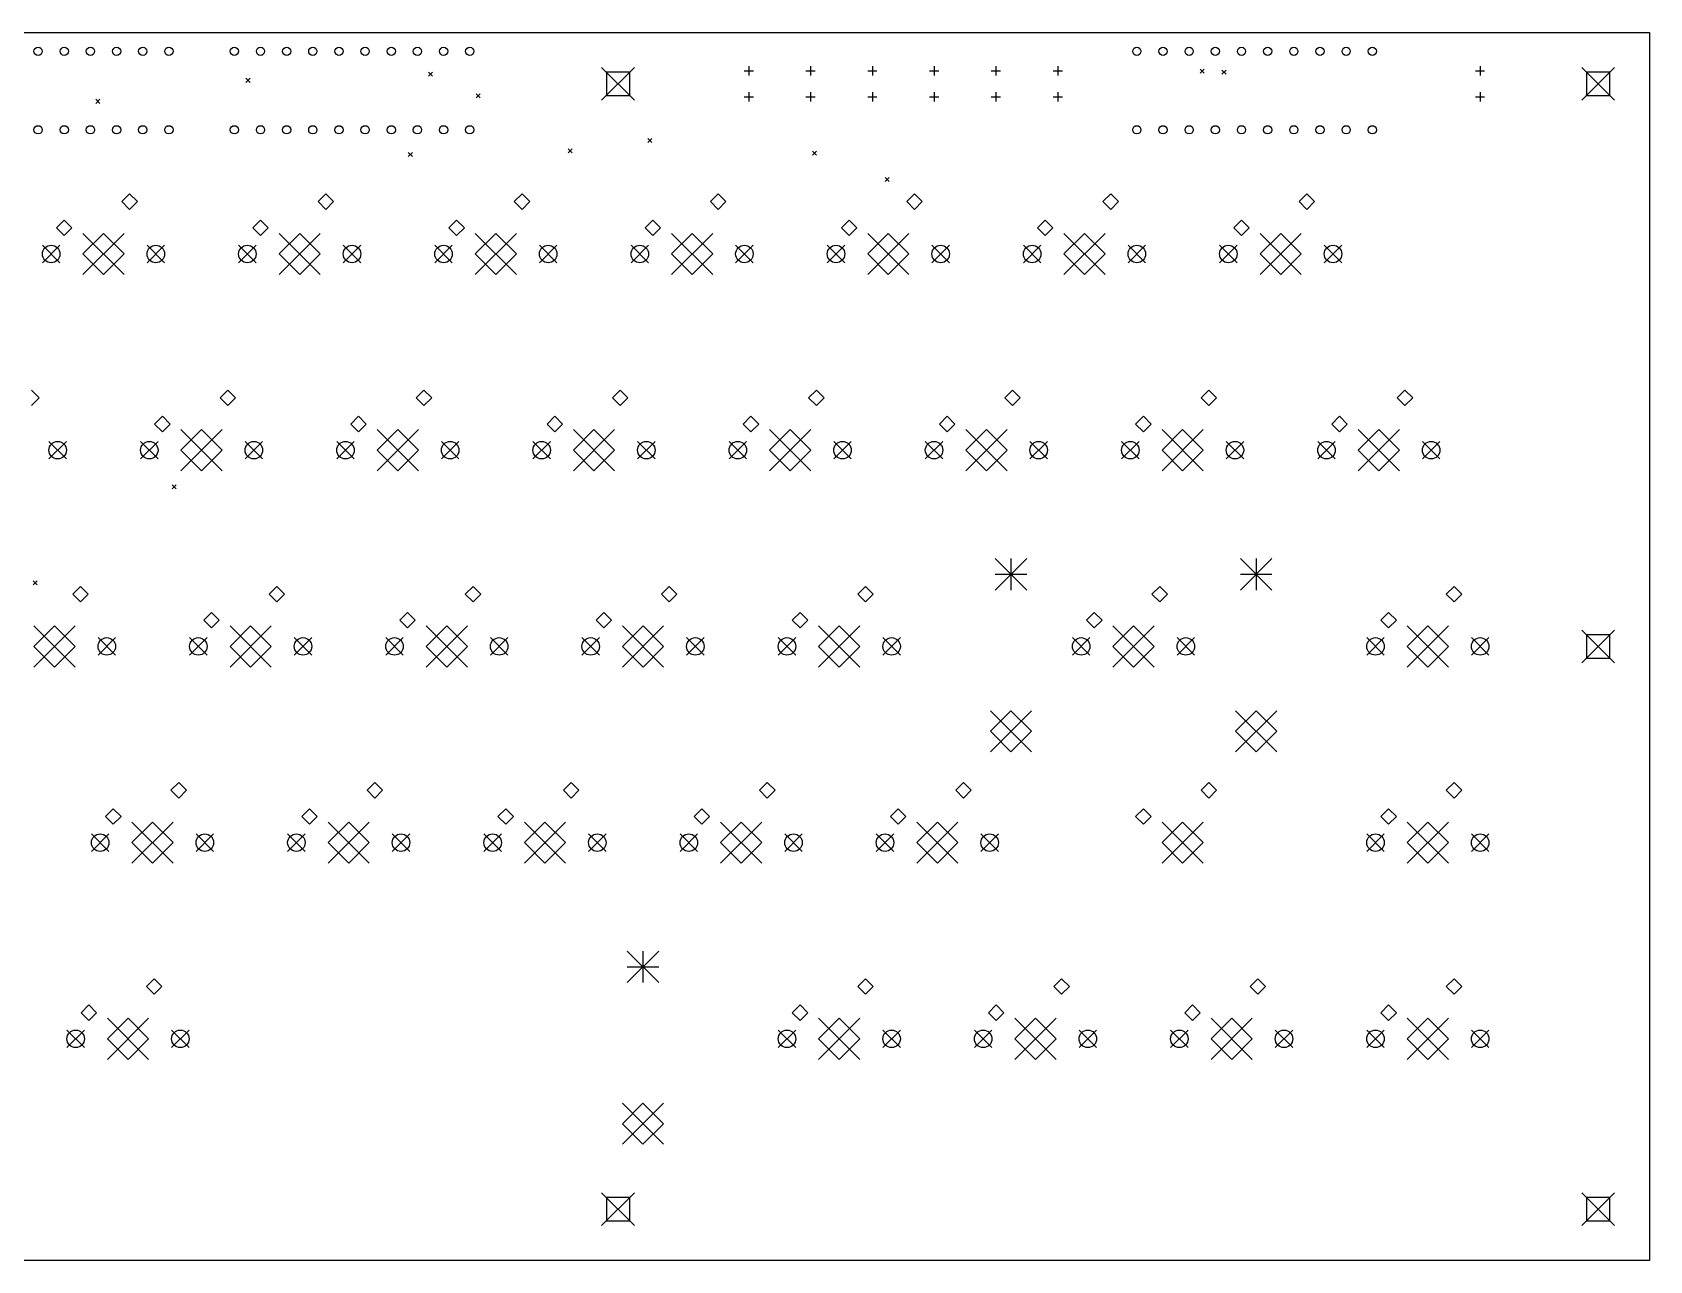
# Model space of a CAD drawing. Extents: x -0.5 to 11.2, y -4.2 to 0.5.
# Drawn here: x 4.98 to 11.16, y -4.22 to 0.47 of the extents above; entities that cross this region are included whole.
import ezdxf

# ---------------------------------------------------------------- set-up
doc = ezdxf.new("R2010")
doc.units = 0
doc.header["$MEASUREMENT"] = 0
doc.layers.add('BLACK', color=7, linetype='CONTINUOUS')

msp = doc.modelspace()

# ---------------------------------------------------------------- linework, layer by layer
at = {"layer": 'BLACK', "linetype": 'CONTINUOUS'}
for p, q in [((-0.472441, 0.472441), (11.1602, 0.472441)), ((11.1602, 0.472441), (11.1602, -4.22244)), ((6.49212, 0.320807), (6.50787, 0.305059)), ((6.50787, 0.320807), (6.49212, 0.305059)), ((7.15406, 0.338583), (7.28004, 0.212598)), ((7.28004, 0.338583), (7.15406, 0.212598)), ((7.26159, 0.320133), (7.1725, 0.320133)), ((7.1725, 0.320133), (7.1725, 0.231048)), ((7.26159, 0.231048), (7.26159, 0.320133)), ((7.69882, 0.325591), (7.73425, 0.325591)), ((7.71654, 0.343307), (7.71654, 0.307874)), ((7.93504, 0.325591), (7.97047, 0.325591)), ((7.95276, 0.343307), (7.95276, 0.307874)), ((8.17126, 0.325591), (8.20669, 0.325591)), ((8.18898, 0.343307), (8.18898, 0.307874)), ((8.40748, 0.325591), (8.44291, 0.325591)), ((8.4252, 0.343307), (8.4252, 0.307874)), ((8.6437, 0.325591), (8.67913, 0.325591)), ((8.66142, 0.343307), (8.66142, 0.307874)), ((8.87992, 0.325591), (8.91535, 0.325591)), ((8.89764, 0.343307), (8.89764, 0.307874)), ((9.44204, 0.332114), (9.45778, 0.316366)), ((9.45778, 0.332114), (9.44204, 0.316366)), ((9.52544, 0.3285), (9.54119, 0.312752)), ((9.54119, 0.3285), (9.52544, 0.312752)), ((10.4941, 0.325591), (10.5295, 0.325591)), ((10.5118, 0.343307), (10.5118, 0.307874)), ((10.9004, 0.338583), (11.0264, 0.212598)), ((11.0264, 0.338583), (10.9004, 0.212598)), ((11.0079, 0.320133), (10.9188, 0.320133)), ((10.9188, 0.320133), (10.9188, 0.231048)), ((11.0079, 0.231048), (11.0079, 0.320133)), ((5.79448, 0.296917), (5.81022, 0.281169)), ((5.81022, 0.296917), (5.79448, 0.281169)), ((5.22071, 0.216622), (5.23646, 0.200874)), ((5.23646, 0.216622), (5.22071, 0.200874)), ((6.67464, 0.237724), (6.69039, 0.221976)), ((6.69039, 0.237724), (6.67464, 0.221976)), ((7.1725, 0.231048), (7.26159, 0.231048)), ((7.69882, 0.225591), (7.73425, 0.225591)), ((7.71654, 0.243307), (7.71654, 0.207874)), ((7.93504, 0.225591), (7.97047, 0.225591)), ((7.95276, 0.243307), (7.95276, 0.207874)), ((8.17126, 0.225591), (8.20669, 0.225591)), ((8.18898, 0.243307), (8.18898, 0.207874)), ((8.40748, 0.225591), (8.44291, 0.225591)), ((8.4252, 0.243307), (8.4252, 0.207874)), ((8.6437, 0.225591), (8.67913, 0.225591)), ((8.66142, 0.243307), (8.66142, 0.207874)), ((8.87992, 0.225591), (8.91535, 0.225591)), ((8.89764, 0.243307), (8.89764, 0.207874)), ((10.4941, 0.225591), (10.5295, 0.225591)), ((10.5118, 0.243307), (10.5118, 0.207874)), ((10.9188, 0.231048), (11.0079, 0.231048)), ((7.33067, 0.066642), (7.34642, 0.050894)), ((7.34642, 0.066642), (7.33067, 0.050894)), ((6.41494, 0.013752), (6.43069, -0.001996)), ((6.43069, 0.013752), (6.41494, -0.001996)), ((7.02569, 0.027059), (7.04143, 0.011311)), ((7.04143, 0.027059), (7.02569, 0.011311)), ((7.95965, 0.018799), (7.9754, 0.003051)), ((7.9754, 0.018799), (7.95965, 0.003051)), ((8.23788, -0.082091), (8.25363, -0.097839)), ((8.25363, -0.082091), (8.23788, -0.097839)), ((5.34992, -0.145157), (5.32039, -0.174685)), ((5.32039, -0.174685), (5.34992, -0.204213)), ((5.37945, -0.174685), (5.34992, -0.145157)), ((5.34992, -0.204213), (5.37945, -0.174685)), ((6.09992, -0.145157), (6.07039, -0.174685)), ((6.07039, -0.174685), (6.09992, -0.204213)), ((6.12945, -0.174685), (6.09992, -0.145157)), ((6.09992, -0.204213), (6.12945, -0.174685)), ((6.84992, -0.145157), (6.82039, -0.174685)), ((6.82039, -0.174685), (6.84992, -0.204213)), ((6.87945, -0.174685), (6.84992, -0.145157)), ((6.84992, -0.204213), (6.87945, -0.174685)), ((7.59992, -0.145157), (7.57039, -0.174685)), ((7.57039, -0.174685), (7.59992, -0.204213)), ((7.62945, -0.174685), (7.59992, -0.145157)), ((7.59992, -0.204213), (7.62945, -0.174685)), ((8.34992, -0.145157), (8.32039, -0.174685)), ((8.32039, -0.174685), (8.34992, -0.204213)), ((8.37945, -0.174685), (8.34992, -0.145157)), ((8.34992, -0.204213), (8.37945, -0.174685)), ((9.09992, -0.145157), (9.07039, -0.174685)), ((9.07039, -0.174685), (9.09992, -0.204213)), ((9.12945, -0.174685), (9.09992, -0.145157)), ((9.09992, -0.204213), (9.12945, -0.174685)), ((9.84992, -0.145157), (9.82039, -0.174685)), ((9.82039, -0.174685), (9.84992, -0.204213)), ((9.87945, -0.174685), (9.84992, -0.145157)), ((9.84992, -0.204213), (9.87945, -0.174685)), ((5.09992, -0.245157), (5.07039, -0.274685)), ((5.12945, -0.274685), (5.09992, -0.245157)), ((5.84992, -0.245157), (5.82039, -0.274685)), ((5.87945, -0.274685), (5.84992, -0.245157)), ((6.59992, -0.245157), (6.57039, -0.274685)), ((6.62945, -0.274685), (6.59992, -0.245157)), ((7.34992, -0.245157), (7.32039, -0.274685)), ((7.37945, -0.274685), (7.34992, -0.245157)), ((8.09992, -0.245157), (8.07039, -0.274685)), ((8.12945, -0.274685), (8.09992, -0.245157)), ((8.84992, -0.245157), (8.82039, -0.274685)), ((8.87945, -0.274685), (8.84992, -0.245157)), ((9.59992, -0.245157), (9.57039, -0.274685)), ((9.62945, -0.274685), (9.59992, -0.245157)), ((5.07039, -0.274685), (5.09992, -0.304213)), ((5.09992, -0.304213), (5.12945, -0.274685)), ((5.17118, -0.295945), (5.32866, -0.453425)), ((5.32866, -0.295945), (5.17118, -0.453425)), ((5.24992, -0.295945), (5.17118, -0.374685)), ((5.32866, -0.374685), (5.24992, -0.295945)), ((5.82039, -0.274685), (5.84992, -0.304213)), ((5.84992, -0.304213), (5.87945, -0.274685)), ((5.92118, -0.295945), (6.07866, -0.453425)), ((6.07866, -0.295945), (5.92118, -0.453425)), ((5.99992, -0.295945), (5.92118, -0.374685)), ((6.07866, -0.374685), (5.99992, -0.295945)), ((6.57039, -0.274685), (6.59992, -0.304213)), ((6.59992, -0.304213), (6.62945, -0.274685)), ((6.67118, -0.295945), (6.82866, -0.453425)), ((6.82866, -0.295945), (6.67118, -0.453425)), ((6.74992, -0.295945), (6.67118, -0.374685)), ((6.82866, -0.374685), (6.74992, -0.295945)), ((7.32039, -0.274685), (7.34992, -0.304213)), ((7.34992, -0.304213), (7.37945, -0.274685)), ((7.42118, -0.295945), (7.57866, -0.453425)), ((7.57866, -0.295945), (7.42118, -0.453425)), ((7.49992, -0.295945), (7.42118, -0.374685)), ((7.57866, -0.374685), (7.49992, -0.295945)), ((8.07039, -0.274685), (8.09992, -0.304213)), ((8.09992, -0.304213), (8.12945, -0.274685)), ((8.17118, -0.295945), (8.32866, -0.453425)), ((8.32866, -0.295945), (8.17118, -0.453425)), ((8.24992, -0.295945), (8.17118, -0.374685)), ((8.32866, -0.374685), (8.24992, -0.295945)), ((8.82039, -0.274685), (8.84992, -0.304213)), ((8.84992, -0.304213), (8.87945, -0.274685)), ((8.92118, -0.295945), (9.07866, -0.453425)), ((9.07866, -0.295945), (8.92118, -0.453425)), ((8.99992, -0.295945), (8.92118, -0.374685)), ((9.07866, -0.374685), (8.99992, -0.295945)), ((9.57039, -0.274685), (9.59992, -0.304213)), ((9.59992, -0.304213), (9.62945, -0.274685)), ((9.67118, -0.295945), (9.82866, -0.453425)), ((9.82866, -0.295945), (9.67118, -0.453425)), ((9.74992, -0.295945), (9.67118, -0.374685)), ((9.82866, -0.374685), (9.74992, -0.295945)), ((5.01646, -0.34122), (5.08339, -0.40815)), ((5.08339, -0.34122), (5.01646, -0.40815)), ((5.41646, -0.34122), (5.48339, -0.40815)), ((5.48339, -0.34122), (5.41646, -0.40815)), ((5.76646, -0.34122), (5.83339, -0.40815)), ((5.83339, -0.34122), (5.76646, -0.40815)), ((6.16646, -0.34122), (6.23339, -0.40815)), ((6.23339, -0.34122), (6.16646, -0.40815)), ((6.51646, -0.34122), (6.58339, -0.40815)), ((6.58339, -0.34122), (6.51646, -0.40815)), ((6.91646, -0.34122), (6.98339, -0.40815)), ((6.98339, -0.34122), (6.91646, -0.40815)), ((7.26646, -0.34122), (7.33339, -0.40815)), ((7.33339, -0.34122), (7.26646, -0.40815)), ((7.66646, -0.34122), (7.73339, -0.40815)), ((7.73339, -0.34122), (7.66646, -0.40815)), ((8.01646, -0.34122), (8.08339, -0.40815)), ((8.08339, -0.34122), (8.01646, -0.40815)), ((8.41646, -0.34122), (8.48339, -0.40815)), ((8.48339, -0.34122), (8.41646, -0.40815)), ((8.76646, -0.34122), (8.83339, -0.40815)), ((8.83339, -0.34122), (8.76646, -0.40815)), ((9.16646, -0.34122), (9.23339, -0.40815)), ((9.23339, -0.34122), (9.16646, -0.40815)), ((9.51646, -0.34122), (9.58339, -0.40815)), ((9.58339, -0.34122), (9.51646, -0.40815)), ((9.91646, -0.34122), (9.98339, -0.40815)), ((9.98339, -0.34122), (9.91646, -0.40815)), ((5.17118, -0.374685), (5.24992, -0.453425)), ((5.24992, -0.453425), (5.32866, -0.374685)), ((5.92118, -0.374685), (5.99992, -0.453425)), ((5.99992, -0.453425), (6.07866, -0.374685)), ((6.67118, -0.374685), (6.74992, -0.453425)), ((6.74992, -0.453425), (6.82866, -0.374685)), ((7.42118, -0.374685), (7.49992, -0.453425)), ((7.49992, -0.453425), (7.57866, -0.374685)), ((8.17118, -0.374685), (8.24992, -0.453425)), ((8.24992, -0.453425), (8.32866, -0.374685)), ((8.92118, -0.374685), (8.99992, -0.453425)), ((8.99992, -0.453425), (9.07866, -0.374685)), ((9.67118, -0.374685), (9.74992, -0.453425)), ((9.74992, -0.453425), (9.82866, -0.374685)), ((5.00445, -0.924685), (4.97492, -0.895157)), ((4.97492, -0.954213), (5.00445, -0.924685)), ((5.72492, -0.895157), (5.69539, -0.924685)), ((5.69539, -0.924685), (5.72492, -0.954213)), ((5.75445, -0.924685), (5.72492, -0.895157)), ((5.72492, -0.954213), (5.75445, -0.924685)), ((6.47492, -0.895157), (6.44539, -0.924685)), ((6.44539, -0.924685), (6.47492, -0.954213)), ((6.50445, -0.924685), (6.47492, -0.895157)), ((6.47492, -0.954213), (6.50445, -0.924685)), ((7.22492, -0.895157), (7.19539, -0.924685)), ((7.19539, -0.924685), (7.22492, -0.954213)), ((7.25445, -0.924685), (7.22492, -0.895157)), ((7.22492, -0.954213), (7.25445, -0.924685)), ((7.97492, -0.895157), (7.94539, -0.924685)), ((7.94539, -0.924685), (7.97492, -0.954213)), ((8.00445, -0.924685), (7.97492, -0.895157)), ((7.97492, -0.954213), (8.00445, -0.924685)), ((8.72492, -0.895157), (8.69539, -0.924685)), ((8.69539, -0.924685), (8.72492, -0.954213)), ((8.75445, -0.924685), (8.72492, -0.895157)), ((8.72492, -0.954213), (8.75445, -0.924685)), ((9.47492, -0.895157), (9.44539, -0.924685)), ((9.44539, -0.924685), (9.47492, -0.954213)), ((9.50445, -0.924685), (9.47492, -0.895157)), ((9.47492, -0.954213), (9.50445, -0.924685)), ((10.2249, -0.895157), (10.1954, -0.924685)), ((10.1954, -0.924685), (10.2249, -0.954213)), ((10.2544, -0.924685), (10.2249, -0.895157)), ((10.2249, -0.954213), (10.2544, -0.924685)), ((5.47492, -0.995157), (5.44539, -1.02469)), ((5.44539, -1.02469), (5.47492, -1.05421)), ((5.50445, -1.02469), (5.47492, -0.995157)), ((5.47492, -1.05421), (5.50445, -1.02469)), ((5.54618, -1.04594), (5.70366, -1.20343)), ((5.70366, -1.04594), (5.54618, -1.20343)), ((5.62492, -1.04594), (5.54618, -1.12469)), ((5.70366, -1.12469), (5.62492, -1.04594)), ((6.22492, -0.995157), (6.19539, -1.02469)), ((6.19539, -1.02469), (6.22492, -1.05421)), ((6.25445, -1.02469), (6.22492, -0.995157)), ((6.22492, -1.05421), (6.25445, -1.02469)), ((6.29618, -1.04594), (6.45366, -1.20343)), ((6.45366, -1.04594), (6.29618, -1.20343)), ((6.37492, -1.04594), (6.29618, -1.12469)), ((6.45366, -1.12469), (6.37492, -1.04594)), ((6.97492, -0.995157), (6.94539, -1.02469)), ((6.94539, -1.02469), (6.97492, -1.05421)), ((7.00445, -1.02469), (6.97492, -0.995157)), ((6.97492, -1.05421), (7.00445, -1.02469)), ((7.04618, -1.04594), (7.20366, -1.20343)), ((7.20366, -1.04594), (7.04618, -1.20343)), ((7.12492, -1.04594), (7.04618, -1.12469)), ((7.20366, -1.12469), (7.12492, -1.04594)), ((7.72492, -0.995157), (7.69539, -1.02469)), ((7.69539, -1.02469), (7.72492, -1.05421)), ((7.75445, -1.02469), (7.72492, -0.995157)), ((7.72492, -1.05421), (7.75445, -1.02469)), ((7.79618, -1.04594), (7.95366, -1.20343)), ((7.95366, -1.04594), (7.79618, -1.20343)), ((7.87492, -1.04594), (7.79618, -1.12469)), ((7.95366, -1.12469), (7.87492, -1.04594)), ((8.47492, -0.995157), (8.44539, -1.02469)), ((8.44539, -1.02469), (8.47492, -1.05421)), ((8.50445, -1.02469), (8.47492, -0.995157)), ((8.47492, -1.05421), (8.50445, -1.02469)), ((8.54618, -1.04594), (8.70366, -1.20343)), ((8.70366, -1.04594), (8.54618, -1.20343)), ((8.62492, -1.04594), (8.54618, -1.12469)), ((8.70366, -1.12469), (8.62492, -1.04594)), ((9.22492, -0.995157), (9.19539, -1.02469)), ((9.19539, -1.02469), (9.22492, -1.05421)), ((9.25445, -1.02469), (9.22492, -0.995157)), ((9.22492, -1.05421), (9.25445, -1.02469)), ((9.29618, -1.04594), (9.45366, -1.20343)), ((9.45366, -1.04594), (9.29618, -1.20343)), ((9.37492, -1.04594), (9.29618, -1.12469)), ((9.45366, -1.12469), (9.37492, -1.04594)), ((9.97492, -0.995157), (9.94539, -1.02469)), ((9.94539, -1.02469), (9.97492, -1.05421)), ((10.0044, -1.02469), (9.97492, -0.995157)), ((9.97492, -1.05421), (10.0044, -1.02469)), ((10.0462, -1.04594), (10.2037, -1.20343)), ((10.2037, -1.04594), (10.0462, -1.20343)), ((10.1249, -1.04594), (10.0462, -1.12469)), ((10.2037, -1.12469), (10.1249, -1.04594)), ((5.04146, -1.09122), (5.10839, -1.15815)), ((5.10839, -1.09122), (5.04146, -1.15815)), ((5.39146, -1.09122), (5.45839, -1.15815)), ((5.45839, -1.09122), (5.39146, -1.15815)), ((5.79146, -1.09122), (5.85839, -1.15815)), ((5.85839, -1.09122), (5.79146, -1.15815)), ((6.14146, -1.09122), (6.20839, -1.15815)), ((6.20839, -1.09122), (6.14146, -1.15815)), ((6.54146, -1.09122), (6.60839, -1.15815)), ((6.60839, -1.09122), (6.54146, -1.15815)), ((6.89146, -1.09122), (6.95839, -1.15815)), ((6.95839, -1.09122), (6.89146, -1.15815)), ((7.29146, -1.09122), (7.35839, -1.15815)), ((7.35839, -1.09122), (7.29146, -1.15815)), ((7.64146, -1.09122), (7.70839, -1.15815)), ((7.70839, -1.09122), (7.64146, -1.15815)), ((8.04146, -1.09122), (8.10839, -1.15815)), ((8.10839, -1.09122), (8.04146, -1.15815)), ((8.39146, -1.09122), (8.45839, -1.15815)), ((8.45839, -1.09122), (8.39146, -1.15815)), ((8.79146, -1.09122), (8.85839, -1.15815)), ((8.85839, -1.09122), (8.79146, -1.15815)), ((9.14146, -1.09122), (9.20839, -1.15815)), ((9.20839, -1.09122), (9.14146, -1.15815)), ((9.54146, -1.09122), (9.60839, -1.15815)), ((9.60839, -1.09122), (9.54146, -1.15815)), ((9.89146, -1.09122), (9.95839, -1.15815)), ((9.95839, -1.09122), (9.89146, -1.15815)), ((10.2915, -1.09122), (10.3584, -1.15815)), ((10.3584, -1.09122), (10.2915, -1.15815)), ((5.54618, -1.12469), (5.62492, -1.20343)), ((5.62492, -1.20343), (5.70366, -1.12469)), ((6.29618, -1.12469), (6.37492, -1.20343)), ((6.37492, -1.20343), (6.45366, -1.12469)), ((7.04618, -1.12469), (7.12492, -1.20343)), ((7.12492, -1.20343), (7.20366, -1.12469)), ((7.79618, -1.12469), (7.87492, -1.20343)), ((7.87492, -1.20343), (7.95366, -1.12469)), ((8.54618, -1.12469), (8.62492, -1.20343)), ((8.62492, -1.20343), (8.70366, -1.12469)), ((9.29618, -1.12469), (9.37492, -1.20343)), ((9.37492, -1.20343), (9.45366, -1.12469)), ((10.0462, -1.12469), (10.1249, -1.20343)), ((10.1249, -1.20343), (10.2037, -1.12469)), ((5.51247, -1.25721), (5.52822, -1.27296)), ((5.52822, -1.25721), (5.51247, -1.27296)), ((8.65886, -1.53906), (8.77894, -1.65913)), ((8.77894, -1.53906), (8.65886, -1.65913)), ((8.7189, -1.53906), (8.7189, -1.65913)), ((9.59587, -1.53906), (9.71594, -1.65913)), ((9.71594, -1.53906), (9.59587, -1.65913)), ((9.65591, -1.53906), (9.65591, -1.65913)), ((8.65886, -1.59909), (8.77894, -1.59909)), ((9.59587, -1.59909), (9.71594, -1.59909)), ((4.98108, -1.62379), (4.99683, -1.63954)), ((4.99683, -1.62379), (4.98108, -1.63954)), ((5.16244, -1.64516), (5.13291, -1.67469)), ((5.19197, -1.67469), (5.16244, -1.64516)), ((5.91244, -1.64516), (5.88291, -1.67469)), ((5.94197, -1.67469), (5.91244, -1.64516)), ((6.66244, -1.64516), (6.63291, -1.67469)), ((6.69197, -1.67469), (6.66244, -1.64516)), ((7.41244, -1.64516), (7.38291, -1.67469)), ((7.44197, -1.67469), (7.41244, -1.64516)), ((8.16244, -1.64516), (8.13291, -1.67469)), ((8.19197, -1.67469), (8.16244, -1.64516)), ((9.2874, -1.64516), (9.25787, -1.67469)), ((9.31693, -1.67469), (9.2874, -1.64516)), ((10.4124, -1.64516), (10.3829, -1.67469)), ((10.442, -1.67469), (10.4124, -1.64516)), ((5.13291, -1.67469), (5.16244, -1.70421)), ((5.16244, -1.70421), (5.19197, -1.67469)), ((5.88291, -1.67469), (5.91244, -1.70421)), ((5.91244, -1.70421), (5.94197, -1.67469)), ((6.63291, -1.67469), (6.66244, -1.70421)), ((6.66244, -1.70421), (6.69197, -1.67469)), ((7.38291, -1.67469), (7.41244, -1.70421)), ((7.41244, -1.70421), (7.44197, -1.67469)), ((8.13291, -1.67469), (8.16244, -1.70421)), ((8.16244, -1.70421), (8.19197, -1.67469)), ((9.25787, -1.67469), (9.2874, -1.70421)), ((9.2874, -1.70421), (9.31693, -1.67469)), ((10.3829, -1.67469), (10.4124, -1.70421)), ((10.4124, -1.70421), (10.442, -1.67469)), ((5.66244, -1.74516), (5.63291, -1.77469)), ((5.63291, -1.77469), (5.66244, -1.80421)), ((5.69197, -1.77469), (5.66244, -1.74516)), ((5.66244, -1.80421), (5.69197, -1.77469)), ((6.41244, -1.74516), (6.38291, -1.77469)), ((6.38291, -1.77469), (6.41244, -1.80421)), ((6.44197, -1.77469), (6.41244, -1.74516)), ((6.41244, -1.80421), (6.44197, -1.77469)), ((7.16244, -1.74516), (7.13291, -1.77469)), ((7.13291, -1.77469), (7.16244, -1.80421)), ((7.19197, -1.77469), (7.16244, -1.74516)), ((7.16244, -1.80421), (7.19197, -1.77469)), ((7.91244, -1.74516), (7.88291, -1.77469)), ((7.88291, -1.77469), (7.91244, -1.80421)), ((7.94197, -1.77469), (7.91244, -1.74516)), ((7.91244, -1.80421), (7.94197, -1.77469)), ((9.0374, -1.74516), (9.00787, -1.77469)), ((9.00787, -1.77469), (9.0374, -1.80421)), ((9.06693, -1.77469), (9.0374, -1.74516)), ((9.0374, -1.80421), (9.06693, -1.77469)), ((10.1624, -1.74516), (10.1329, -1.77469)), ((10.1329, -1.77469), (10.1624, -1.80421)), ((10.192, -1.77469), (10.1624, -1.74516)), ((10.1624, -1.80421), (10.192, -1.77469)), ((4.9837, -1.79594), (5.14118, -1.95343)), ((5.14118, -1.79594), (4.9837, -1.95343)), ((5.06244, -1.79594), (4.9837, -1.87469)), ((5.14118, -1.87469), (5.06244, -1.79594)), ((5.22898, -1.84122), (5.29591, -1.90815)), ((5.29591, -1.84122), (5.22898, -1.90815)), ((5.57898, -1.84122), (5.64591, -1.90815)), ((5.64591, -1.84122), (5.57898, -1.90815)), ((5.7337, -1.79594), (5.89118, -1.95343)), ((5.89118, -1.79594), (5.7337, -1.95343)), ((5.81244, -1.79594), (5.7337, -1.87469)), ((5.89118, -1.87469), (5.81244, -1.79594)), ((5.97898, -1.84122), (6.04591, -1.90815)), ((6.04591, -1.84122), (5.97898, -1.90815)), ((6.32898, -1.84122), (6.39591, -1.90815)), ((6.39591, -1.84122), (6.32898, -1.90815)), ((6.4837, -1.79594), (6.64118, -1.95343)), ((6.64118, -1.79594), (6.4837, -1.95343)), ((6.56244, -1.79594), (6.4837, -1.87469)), ((6.64118, -1.87469), (6.56244, -1.79594)), ((6.72898, -1.84122), (6.79591, -1.90815)), ((6.79591, -1.84122), (6.72898, -1.90815)), ((7.07898, -1.84122), (7.14591, -1.90815)), ((7.14591, -1.84122), (7.07898, -1.90815)), ((7.2337, -1.79594), (7.39118, -1.95343)), ((7.39118, -1.79594), (7.2337, -1.95343)), ((7.31244, -1.79594), (7.2337, -1.87469)), ((7.39118, -1.87469), (7.31244, -1.79594)), ((7.47898, -1.84122), (7.54591, -1.90815)), ((7.54591, -1.84122), (7.47898, -1.90815)), ((7.82898, -1.84122), (7.89591, -1.90815)), ((7.89591, -1.84122), (7.82898, -1.90815)), ((7.9837, -1.79594), (8.14118, -1.95343)), ((8.14118, -1.79594), (7.9837, -1.95343)), ((8.06244, -1.79594), (7.9837, -1.87469)), ((8.14118, -1.87469), (8.06244, -1.79594)), ((8.22898, -1.84122), (8.29591, -1.90815)), ((8.29591, -1.84122), (8.22898, -1.90815)), ((8.95394, -1.84122), (9.02087, -1.90815)), ((9.02087, -1.84122), (8.95394, -1.90815)), ((9.10866, -1.79594), (9.26614, -1.95343)), ((9.26614, -1.79594), (9.10866, -1.95343)), ((9.1874, -1.79594), (9.10866, -1.87469)), ((9.26614, -1.87469), (9.1874, -1.79594)), ((9.35394, -1.84122), (9.42087, -1.90815)), ((9.42087, -1.84122), (9.35394, -1.90815)), ((10.079, -1.84122), (10.1459, -1.90815)), ((10.1459, -1.84122), (10.079, -1.90815)), ((10.2337, -1.79594), (10.3912, -1.95343)), ((10.3912, -1.79594), (10.2337, -1.95343)), ((10.3124, -1.79594), (10.2337, -1.87469)), ((10.3912, -1.87469), (10.3124, -1.79594)), ((10.479, -1.84122), (10.5459, -1.90815)), ((10.5459, -1.84122), (10.479, -1.90815)), ((10.9004, -1.81201), (11.0264, -1.93799)), ((11.0264, -1.81201), (10.9004, -1.93799)), ((11.0079, -1.83046), (10.9188, -1.83046)), ((10.9188, -1.83046), (10.9188, -1.91954)), ((11.0079, -1.91954), (11.0079, -1.83046)), ((4.9837, -1.87469), (5.06244, -1.95343)), ((5.06244, -1.95343), (5.14118, -1.87469)), ((5.7337, -1.87469), (5.81244, -1.95343)), ((5.81244, -1.95343), (5.89118, -1.87469)), ((6.4837, -1.87469), (6.56244, -1.95343)), ((6.56244, -1.95343), (6.64118, -1.87469)), ((7.2337, -1.87469), (7.31244, -1.95343)), ((7.31244, -1.95343), (7.39118, -1.87469)), ((7.9837, -1.87469), (8.06244, -1.95343)), ((8.06244, -1.95343), (8.14118, -1.87469)), ((9.10866, -1.87469), (9.1874, -1.95343)), ((9.1874, -1.95343), (9.26614, -1.87469)), ((10.2337, -1.87469), (10.3124, -1.95343)), ((10.3124, -1.95343), (10.3912, -1.87469)), ((10.9188, -1.91954), (11.0079, -1.91954)), ((8.64016, -2.12035), (8.79764, -2.27783)), ((8.79764, -2.12035), (8.64016, -2.27783)), ((8.7189, -2.12035), (8.64016, -2.19909)), ((8.79764, -2.19909), (8.7189, -2.12035)), ((9.57717, -2.12035), (9.73465, -2.27783)), ((9.73465, -2.12035), (9.57717, -2.27783)), ((9.65591, -2.12035), (9.57717, -2.19909)), ((9.73465, -2.19909), (9.65591, -2.12035)), ((8.64016, -2.19909), (8.7189, -2.27783)), ((8.7189, -2.27783), (8.79764, -2.19909)), ((9.57717, -2.19909), (9.65591, -2.27783)), ((9.65591, -2.27783), (9.73465, -2.19909)), ((5.5374, -2.39516), (5.50787, -2.42469)), ((5.56693, -2.42469), (5.5374, -2.39516)), ((6.2874, -2.39516), (6.25787, -2.42469)), ((6.31693, -2.42469), (6.2874, -2.39516)), ((7.0374, -2.39516), (7.00787, -2.42469)), ((7.06693, -2.42469), (7.0374, -2.39516)), ((7.7874, -2.39516), (7.75787, -2.42469)), ((7.81693, -2.42469), (7.7874, -2.39516)), ((8.5374, -2.39516), (8.50787, -2.42469)), ((8.56693, -2.42469), (8.5374, -2.39516)), ((9.47492, -2.39516), (9.44539, -2.42469)), ((9.50445, -2.42469), (9.47492, -2.39516)), ((10.4124, -2.39516), (10.3829, -2.42469)), ((10.442, -2.42469), (10.4124, -2.39516)), ((5.50787, -2.42469), (5.5374, -2.45421)), ((5.5374, -2.45421), (5.56693, -2.42469)), ((6.25787, -2.42469), (6.2874, -2.45421)), ((6.2874, -2.45421), (6.31693, -2.42469)), ((7.00787, -2.42469), (7.0374, -2.45421)), ((7.0374, -2.45421), (7.06693, -2.42469)), ((7.75787, -2.42469), (7.7874, -2.45421)), ((7.7874, -2.45421), (7.81693, -2.42469)), ((8.50787, -2.42469), (8.5374, -2.45421)), ((8.5374, -2.45421), (8.56693, -2.42469)), ((9.44539, -2.42469), (9.47492, -2.45421)), ((9.47492, -2.45421), (9.50445, -2.42469)), ((10.3829, -2.42469), (10.4124, -2.45421)), ((10.4124, -2.45421), (10.442, -2.42469)), ((5.2874, -2.49516), (5.25787, -2.52469)), ((5.25787, -2.52469), (5.2874, -2.55421)), ((5.31693, -2.52469), (5.2874, -2.49516)), ((5.2874, -2.55421), (5.31693, -2.52469)), ((6.0374, -2.49516), (6.00787, -2.52469)), ((6.00787, -2.52469), (6.0374, -2.55421)), ((6.06693, -2.52469), (6.0374, -2.49516)), ((6.0374, -2.55421), (6.06693, -2.52469)), ((6.7874, -2.49516), (6.75787, -2.52469)), ((6.75787, -2.52469), (6.7874, -2.55421)), ((6.81693, -2.52469), (6.7874, -2.49516)), ((6.7874, -2.55421), (6.81693, -2.52469)), ((7.5374, -2.49516), (7.50787, -2.52469)), ((7.50787, -2.52469), (7.5374, -2.55421)), ((7.56693, -2.52469), (7.5374, -2.49516)), ((7.5374, -2.55421), (7.56693, -2.52469)), ((8.2874, -2.49516), (8.25787, -2.52469)), ((8.25787, -2.52469), (8.2874, -2.55421)), ((8.31693, -2.52469), (8.2874, -2.49516)), ((8.2874, -2.55421), (8.31693, -2.52469)), ((9.22492, -2.49516), (9.19539, -2.52469)), ((9.19539, -2.52469), (9.22492, -2.55421)), ((9.25445, -2.52469), (9.22492, -2.49516)), ((9.22492, -2.55421), (9.25445, -2.52469)), ((10.1624, -2.49516), (10.1329, -2.52469)), ((10.1329, -2.52469), (10.1624, -2.55421)), ((10.192, -2.52469), (10.1624, -2.49516)), ((10.1624, -2.55421), (10.192, -2.52469)), ((5.20394, -2.59122), (5.27087, -2.65815)), ((5.27087, -2.59122), (5.20394, -2.65815)), ((5.35866, -2.54594), (5.51614, -2.70343)), ((5.51614, -2.54594), (5.35866, -2.70343)), ((5.4374, -2.54594), (5.35866, -2.62469)), ((5.51614, -2.62469), (5.4374, -2.54594)), ((5.60394, -2.59122), (5.67087, -2.65815)), ((5.67087, -2.59122), (5.60394, -2.65815)), ((5.95394, -2.59122), (6.02087, -2.65815)), ((6.02087, -2.59122), (5.95394, -2.65815)), ((6.10866, -2.54594), (6.26614, -2.70343)), ((6.26614, -2.54594), (6.10866, -2.70343)), ((6.1874, -2.54594), (6.10866, -2.62469)), ((6.26614, -2.62469), (6.1874, -2.54594)), ((6.35394, -2.59122), (6.42087, -2.65815)), ((6.42087, -2.59122), (6.35394, -2.65815)), ((6.70394, -2.59122), (6.77087, -2.65815)), ((6.77087, -2.59122), (6.70394, -2.65815)), ((6.85866, -2.54594), (7.01614, -2.70343)), ((7.01614, -2.54594), (6.85866, -2.70343)), ((6.9374, -2.54594), (6.85866, -2.62469)), ((7.01614, -2.62469), (6.9374, -2.54594)), ((7.10394, -2.59122), (7.17087, -2.65815)), ((7.17087, -2.59122), (7.10394, -2.65815)), ((7.45394, -2.59122), (7.52087, -2.65815)), ((7.52087, -2.59122), (7.45394, -2.65815)), ((7.60866, -2.54594), (7.76614, -2.70343)), ((7.76614, -2.54594), (7.60866, -2.70343)), ((7.6874, -2.54594), (7.60866, -2.62469)), ((7.76614, -2.62469), (7.6874, -2.54594)), ((7.85394, -2.59122), (7.92087, -2.65815)), ((7.92087, -2.59122), (7.85394, -2.65815)), ((8.20394, -2.59122), (8.27087, -2.65815)), ((8.27087, -2.59122), (8.20394, -2.65815)), ((8.35866, -2.54594), (8.51614, -2.70343)), ((8.51614, -2.54594), (8.35866, -2.70343)), ((8.4374, -2.54594), (8.35866, -2.62469)), ((8.51614, -2.62469), (8.4374, -2.54594)), ((8.60394, -2.59122), (8.67087, -2.65815)), ((8.67087, -2.59122), (8.60394, -2.65815)), ((9.29618, -2.54594), (9.45366, -2.70343)), ((9.45366, -2.54594), (9.29618, -2.70343)), ((9.37492, -2.54594), (9.29618, -2.62469)), ((9.45366, -2.62469), (9.37492, -2.54594)), ((10.079, -2.59122), (10.1459, -2.65815)), ((10.1459, -2.59122), (10.079, -2.65815)), ((10.2337, -2.54594), (10.3912, -2.70343)), ((10.3912, -2.54594), (10.2337, -2.70343)), ((10.3124, -2.54594), (10.2337, -2.62469)), ((10.3912, -2.62469), (10.3124, -2.54594)), ((10.479, -2.59122), (10.5459, -2.65815)), ((10.5459, -2.59122), (10.479, -2.65815)), ((5.35866, -2.62469), (5.4374, -2.70343)), ((5.4374, -2.70343), (5.51614, -2.62469)), ((6.10866, -2.62469), (6.1874, -2.70343)), ((6.1874, -2.70343), (6.26614, -2.62469)), ((6.85866, -2.62469), (6.9374, -2.70343)), ((6.9374, -2.70343), (7.01614, -2.62469)), ((7.60866, -2.62469), (7.6874, -2.70343)), ((7.6874, -2.70343), (7.76614, -2.62469)), ((8.35866, -2.62469), (8.4374, -2.70343)), ((8.4374, -2.70343), (8.51614, -2.62469)), ((9.29618, -2.62469), (9.37492, -2.70343)), ((9.37492, -2.70343), (9.45366, -2.62469)), ((10.2337, -2.62469), (10.3124, -2.70343)), ((10.3124, -2.70343), (10.3912, -2.62469)), ((7.25213, -3.03906), (7.3722, -3.15913)), ((7.3722, -3.03906), (7.25213, -3.15913)), ((7.31217, -3.03906), (7.31217, -3.15913)), ((5.44366, -3.14516), (5.41413, -3.17469)), ((5.47319, -3.17469), (5.44366, -3.14516)), ((7.25213, -3.09909), (7.3722, -3.09909)), ((8.16244, -3.14516), (8.13291, -3.17469)), ((8.19197, -3.17469), (8.16244, -3.14516)), ((8.91244, -3.14516), (8.88291, -3.17469)), ((8.94197, -3.17469), (8.91244, -3.14516)), ((9.66244, -3.14516), (9.63291, -3.17469)), ((9.69197, -3.17469), (9.66244, -3.14516)), ((10.4124, -3.14516), (10.3829, -3.17469)), ((10.442, -3.17469), (10.4124, -3.14516)), ((5.41413, -3.17469), (5.44366, -3.20421)), ((5.44366, -3.20421), (5.47319, -3.17469)), ((8.13291, -3.17469), (8.16244, -3.20421)), ((8.16244, -3.20421), (8.19197, -3.17469)), ((8.88291, -3.17469), (8.91244, -3.20421)), ((8.91244, -3.20421), (8.94197, -3.17469)), ((9.63291, -3.17469), (9.66244, -3.20421)), ((9.66244, -3.20421), (9.69197, -3.17469)), ((10.3829, -3.17469), (10.4124, -3.20421)), ((10.4124, -3.20421), (10.442, -3.17469)), ((5.19366, -3.24516), (5.16413, -3.27469)), ((5.16413, -3.27469), (5.19366, -3.30421)), ((5.22319, -3.27469), (5.19366, -3.24516)), ((5.19366, -3.30421), (5.22319, -3.27469)), ((7.91244, -3.24516), (7.88291, -3.27469)), ((7.88291, -3.27469), (7.91244, -3.30421)), ((7.94197, -3.27469), (7.91244, -3.24516)), ((7.91244, -3.30421), (7.94197, -3.27469)), ((8.66244, -3.24516), (8.63291, -3.27469)), ((8.63291, -3.27469), (8.66244, -3.30421)), ((8.69197, -3.27469), (8.66244, -3.24516)), ((8.66244, -3.30421), (8.69197, -3.27469)), ((9.41244, -3.24516), (9.38291, -3.27469)), ((9.38291, -3.27469), (9.41244, -3.30421)), ((9.44197, -3.27469), (9.41244, -3.24516)), ((9.41244, -3.30421), (9.44197, -3.27469)), ((10.1624, -3.24516), (10.1329, -3.27469)), ((10.1329, -3.27469), (10.1624, -3.30421)), ((10.192, -3.27469), (10.1624, -3.24516)), ((10.1624, -3.30421), (10.192, -3.27469)), ((5.26492, -3.29594), (5.4224, -3.45343)), ((5.4224, -3.29594), (5.26492, -3.45343)), ((5.34366, -3.29594), (5.26492, -3.37469)), ((5.4224, -3.37469), (5.34366, -3.29594)), ((7.9837, -3.29594), (8.14118, -3.45343)), ((8.14118, -3.29594), (7.9837, -3.45343)), ((8.06244, -3.29594), (7.9837, -3.37469)), ((8.14118, -3.37469), (8.06244, -3.29594)), ((8.7337, -3.29594), (8.89118, -3.45343)), ((8.89118, -3.29594), (8.7337, -3.45343)), ((8.81244, -3.29594), (8.7337, -3.37469)), ((8.89118, -3.37469), (8.81244, -3.29594)), ((9.4837, -3.29594), (9.64118, -3.45343)), ((9.64118, -3.29594), (9.4837, -3.45343)), ((9.56244, -3.29594), (9.4837, -3.37469)), ((9.64118, -3.37469), (9.56244, -3.29594)), ((10.2337, -3.29594), (10.3912, -3.45343)), ((10.3912, -3.29594), (10.2337, -3.45343)), ((10.3124, -3.29594), (10.2337, -3.37469)), ((10.3912, -3.37469), (10.3124, -3.29594)), ((5.1102, -3.34122), (5.17713, -3.40815)), ((5.17713, -3.34122), (5.1102, -3.40815)), ((5.26492, -3.37469), (5.34366, -3.45343)), ((5.34366, -3.45343), (5.4224, -3.37469)), ((5.5102, -3.34122), (5.57713, -3.40815)), ((5.57713, -3.34122), (5.5102, -3.40815)), ((7.82898, -3.34122), (7.89591, -3.40815)), ((7.89591, -3.34122), (7.82898, -3.40815)), ((7.9837, -3.37469), (8.06244, -3.45343)), ((8.06244, -3.45343), (8.14118, -3.37469)), ((8.22898, -3.34122), (8.29591, -3.40815)), ((8.29591, -3.34122), (8.22898, -3.40815)), ((8.57898, -3.34122), (8.64591, -3.40815)), ((8.64591, -3.34122), (8.57898, -3.40815)), ((8.7337, -3.37469), (8.81244, -3.45343)), ((8.81244, -3.45343), (8.89118, -3.37469)), ((8.97898, -3.34122), (9.04591, -3.40815)), ((9.04591, -3.34122), (8.97898, -3.40815)), ((9.32898, -3.34122), (9.39591, -3.40815)), ((9.39591, -3.34122), (9.32898, -3.40815)), ((9.4837, -3.37469), (9.56244, -3.45343)), ((9.56244, -3.45343), (9.64118, -3.37469)), ((9.72898, -3.34122), (9.79591, -3.40815)), ((9.79591, -3.34122), (9.72898, -3.40815)), ((10.079, -3.34122), (10.1459, -3.40815)), ((10.1459, -3.34122), (10.079, -3.40815)), ((10.2337, -3.37469), (10.3124, -3.45343)), ((10.3124, -3.45343), (10.3912, -3.37469)), ((10.479, -3.34122), (10.5459, -3.40815)), ((10.5459, -3.34122), (10.479, -3.40815)), ((7.23343, -3.62035), (7.39091, -3.77783)), ((7.39091, -3.62035), (7.23343, -3.77783)), ((7.31217, -3.62035), (7.23343, -3.69909)), ((7.39091, -3.69909), (7.31217, -3.62035)), ((7.23343, -3.69909), (7.31217, -3.77783)), ((7.31217, -3.77783), (7.39091, -3.69909)), ((7.15406, -3.9626), (7.28004, -4.08858)), ((7.28004, -3.9626), (7.15406, -4.08858)), ((7.26159, -3.98105), (7.1725, -3.98105)), ((7.1725, -3.98105), (7.1725, -4.07013)), ((7.26159, -4.07013), (7.26159, -3.98105)), ((10.9004, -3.9626), (11.0264, -4.08858)), ((11.0264, -3.9626), (10.9004, -4.08858)), ((11.0079, -3.98105), (10.9188, -3.98105)), ((10.9188, -3.98105), (10.9188, -4.07013)), ((11.0079, -4.07013), (11.0079, -3.98105)), ((7.1725, -4.07013), (7.26159, -4.07013)), ((10.9188, -4.07013), (11.0079, -4.07013)), ((11.1602, -4.22244), (-0.472441, -4.22244))]:
    msp.add_line(p, q, dxfattribs=at)
at = {"layer": 'BLACK'}
for centre, radius in [((5, 0.4), 0.015748), ((5.1, 0.4), 0.015748), ((5.2, 0.4), 0.015748), ((5.3, 0.4), 0.015748), ((5.4, 0.4), 0.015748), ((5.5, 0.4), 0.015748), ((5.75, 0.4), 0.015748), ((5.85, 0.4), 0.015748), ((5.95, 0.4), 0.015748), ((6.05, 0.4), 0.015748), ((6.15, 0.4), 0.015748), ((6.25, 0.4), 0.015748), ((6.35, 0.4), 0.015748), ((6.45, 0.4), 0.015748), ((6.55, 0.4), 0.015748), ((6.65, 0.4), 0.015748), ((9.2, 0.4), 0.015748), ((9.3, 0.4), 0.015748), ((9.4, 0.4), 0.015748), ((9.5, 0.4), 0.015748), ((9.6, 0.4), 0.015748), ((9.7, 0.4), 0.015748), ((9.8, 0.4), 0.015748), ((9.9, 0.4), 0.015748), ((10, 0.4), 0.015748), ((10.1, 0.4), 0.015748), ((5, 0.1), 0.015748), ((5.1, 0.1), 0.015748), ((5.2, 0.1), 0.015748), ((5.3, 0.1), 0.015748), ((5.4, 0.1), 0.015748), ((5.5, 0.1), 0.015748), ((5.75, 0.1), 0.015748), ((5.85, 0.1), 0.015748), ((5.95, 0.1), 0.015748), ((6.05, 0.1), 0.015748), ((6.15, 0.1), 0.015748), ((6.25, 0.1), 0.015748), ((6.35, 0.1), 0.015748), ((6.45, 0.1), 0.015748), ((6.55, 0.1), 0.015748), ((6.65, 0.1), 0.015748), ((9.2, 0.1), 0.015748), ((9.3, 0.1), 0.015748), ((9.4, 0.1), 0.015748), ((9.5, 0.1), 0.015748), ((9.6, 0.1), 0.015748), ((9.7, 0.1), 0.015748), ((9.8, 0.1), 0.015748), ((9.9, 0.1), 0.015748), ((10, 0.1), 0.015748), ((10.1, 0.1), 0.015748), ((5.04992, -0.374685), 0.033465), ((5.44992, -0.374685), 0.033465), ((5.79992, -0.374685), 0.033465), ((6.19992, -0.374685), 0.033465), ((6.54992, -0.374685), 0.033465), ((6.94992, -0.374685), 0.033465), ((7.29992, -0.374685), 0.033465), ((7.69992, -0.374685), 0.033465), ((8.04992, -0.374685), 0.033465), ((8.44992, -0.374685), 0.033465), ((8.79992, -0.374685), 0.033465), ((9.19992, -0.374685), 0.033465), ((9.54992, -0.374685), 0.033465), ((9.94992, -0.374685), 0.033465), ((5.07492, -1.12469), 0.033465), ((5.42492, -1.12469), 0.033465), ((5.82492, -1.12469), 0.033465), ((6.17492, -1.12469), 0.033465), ((6.57492, -1.12469), 0.033465), ((6.92492, -1.12469), 0.033465), ((7.32492, -1.12469), 0.033465), ((7.67492, -1.12469), 0.033465), ((8.07492, -1.12469), 0.033465), ((8.42492, -1.12469), 0.033465), ((8.82492, -1.12469), 0.033465), ((9.17492, -1.12469), 0.033465), ((9.57492, -1.12469), 0.033465), ((9.92492, -1.12469), 0.033465), ((10.3249, -1.12469), 0.033465), ((5.26244, -1.87469), 0.033465), ((5.61244, -1.87469), 0.033465), ((6.01244, -1.87469), 0.033465), ((6.36244, -1.87469), 0.033465), ((6.76244, -1.87469), 0.033465), ((7.11244, -1.87469), 0.033465), ((7.51244, -1.87469), 0.033465), ((7.86244, -1.87469), 0.033465), ((8.26244, -1.87469), 0.033465), ((8.9874, -1.87469), 0.033465), ((9.3874, -1.87469), 0.033465), ((10.1124, -1.87469), 0.033465), ((10.5124, -1.87469), 0.033465), ((5.2374, -2.62469), 0.033465), ((5.6374, -2.62469), 0.033465), ((5.9874, -2.62469), 0.033465), ((6.3874, -2.62469), 0.033465), ((6.7374, -2.62469), 0.033465), ((7.1374, -2.62469), 0.033465), ((7.4874, -2.62469), 0.033465), ((7.8874, -2.62469), 0.033465), ((8.2374, -2.62469), 0.033465), ((8.6374, -2.62469), 0.033465), ((10.1124, -2.62469), 0.033465), ((10.5124, -2.62469), 0.033465), ((5.14366, -3.37469), 0.033465), ((5.54366, -3.37469), 0.033465), ((7.86244, -3.37469), 0.033465), ((8.26244, -3.37469), 0.033465), ((8.61244, -3.37469), 0.033465), ((9.01244, -3.37469), 0.033465), ((9.36244, -3.37469), 0.033465), ((9.76244, -3.37469), 0.033465), ((10.1124, -3.37469), 0.033465), ((10.5124, -3.37469), 0.033465)]:
    msp.add_circle(centre, radius, dxfattribs=at)

doc.saveas('drawing.dxf')
